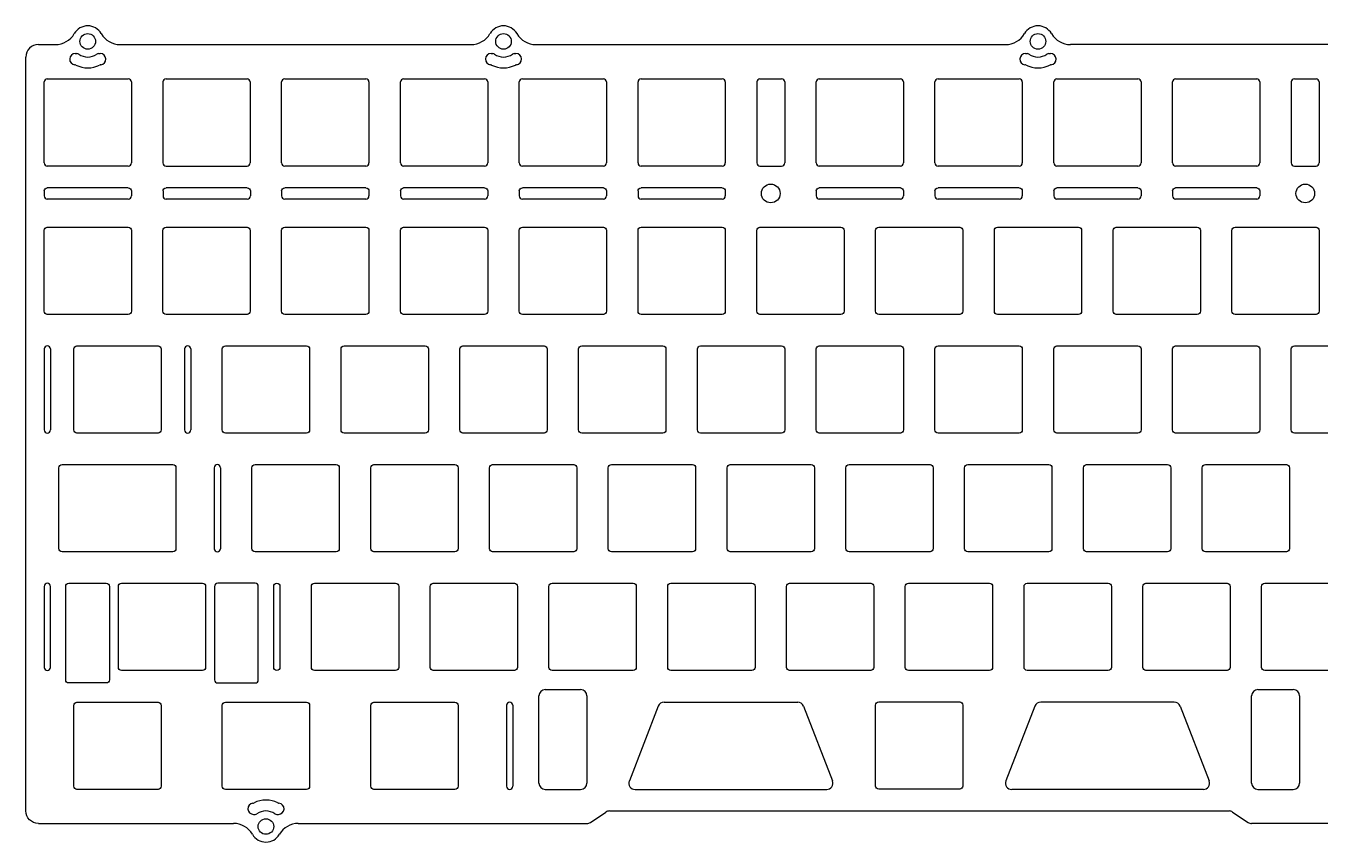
# Model space of a CAD drawing. Header units: millimetres. Extents: x 22 to 371, y 18 to 149.
# Drawn here: x 22.1 to 229.7, y 18 to 149 of the extents above; entities that cross this region are included whole.
import ezdxf

# ---------------------------------------------------------------- set-up
doc = ezdxf.new("R2010")
doc.units = ezdxf.units.MM
doc.header["$MEASUREMENT"] = 0
doc.layers.add('VISIBLE', color=7, linetype='Continuous')

msp = doc.modelspace()

# ---------------------------------------------------------------- linework, layer by layer
at = {"layer": 'VISIBLE'}
for p, q in [((24.15, 145.97, 0.75), (26.88, 145.97, 0.75)), ((37.27, 145.97, 0.75), (93.55, 145.97, 0.75)), ((103.94, 145.97, 0.75), (179.28, 145.97, 0.75)), ((265, 145.97, 0.75), (189.67, 145.97, 0.75)), ((22.15, 22.97, 0.75), (22.15, 143.97, 0.75)), ((30.07, 144.52, 0.75), (30.34, 144.52, 0.75)), ((33.8, 144.52, 0.75), (34.07, 144.52, 0.75)), ((96.75, 144.52, 0.75), (97.02, 144.52, 0.75)), ((100.48, 144.52, 0.75), (100.75, 144.52, 0.75)), ((182.47, 144.52, 0.75), (182.74, 144.52, 0.75)), ((186.2, 144.52, 0.75), (186.47, 144.52, 0.75)), ((25.07, 126.97, 0.75), (25.07, 139.97, 0.75)), ((25.57, 140.47, 0.75), (38.57, 140.47, 0.75)), ((39.07, 139.97, 0.75), (39.07, 126.97, 0.75)), ((44.12, 139.97, 0.75), (44.12, 126.97, 0.75)), ((44.62, 140.47, 0.75), (57.62, 140.47, 0.75)), ((58.12, 139.97, 0.75), (58.12, 126.97, 0.75)), ((63.17, 126.97, 0.75), (63.17, 139.97, 0.75)), ((63.67, 140.47, 0.75), (76.67, 140.47, 0.75)), ((77.17, 139.97, 0.75), (77.17, 126.97, 0.75)), ((82.22, 126.97, 0.75), (82.22, 139.97, 0.75)), ((82.72, 140.47, 0.75), (95.72, 140.47, 0.75)), ((96.22, 139.97, 0.75), (96.22, 126.97, 0.75)), ((101.27, 126.97, 0.75), (101.27, 139.97, 0.75)), ((101.77, 140.47, 0.75), (114.77, 140.47, 0.75)), ((115.27, 139.97, 0.75), (115.27, 126.97, 0.75)), ((120.32, 126.97, 0.75), (120.32, 139.97, 0.75)), ((120.82, 140.47, 0.75), (133.82, 140.47, 0.75)), ((134.32, 139.97, 0.75), (134.32, 126.97, 0.75)), ((139.37, 139.97, 0.75), (139.37, 126.97, 0.75)), ((139.87, 140.47, 0.75), (143.35, 140.47, 0.75)), ((143.85, 139.97, 0.75), (143.85, 126.97, 0.75)), ((148.9, 126.97, 0.75), (148.9, 139.97, 0.75)), ((149.4, 140.47, 0.75), (162.4, 140.47, 0.75)), ((162.9, 139.97, 0.75), (162.9, 126.97, 0.75)), ((167.95, 126.97, 0.75), (167.95, 139.97, 0.75)), ((168.45, 140.47, 0.75), (181.45, 140.47, 0.75)), ((181.95, 139.97, 0.75), (181.95, 126.97, 0.75)), ((187, 126.97, 0.75), (187, 139.97, 0.75)), ((187.5, 140.47, 0.75), (200.5, 140.47, 0.75)), ((201, 139.97, 0.75), (201, 126.97, 0.75)), ((206.05, 126.97, 0.75), (206.05, 139.97, 0.75)), ((206.55, 140.47, 0.75), (219.55, 140.47, 0.75)), ((220.05, 139.97, 0.75), (220.05, 126.97, 0.75)), ((225.1, 139.97, 0.75), (225.1, 126.97, 0.75)), ((225.6, 140.47, 0.75), (229.07, 140.47, 0.75)), ((229.57, 139.97, 0.75), (229.57, 126.97, 0.75)), ((38.57, 126.47, 0.75), (25.57, 126.47, 0.75)), ((44.68, 126.47, 0.75), (57.62, 126.47, 0.75)), ((76.67, 126.47, 0.75), (63.67, 126.47, 0.75)), ((95.72, 126.47, 0.75), (82.72, 126.47, 0.75)), ((114.77, 126.47, 0.75), (101.77, 126.47, 0.75)), ((133.82, 126.47, 0.75), (120.82, 126.47, 0.75)), ((139.87, 126.47, 0.75), (143.35, 126.47, 0.75)), ((162.4, 126.47, 0.75), (149.4, 126.47, 0.75)), ((181.45, 126.47, 0.75), (168.45, 126.47, 0.75)), ((200.5, 126.47, 0.75), (187.5, 126.47, 0.75)), ((219.55, 126.47, 0.75), (206.55, 126.47, 0.75)), ((225.6, 126.47, 0.75), (229.07, 126.47, 0.75)), ((25.07, 122.47, 0.75), (25.07, 121.67, 0.75)), ((38.57, 122.97, 0.75), (25.57, 122.97, 0.75)), ((39.07, 122.47, 0.75), (39.07, 121.67, 0.75)), ((44.15, 122.47, 0.75), (44.15, 121.67, 0.75)), ((57.65, 122.97, 0.75), (44.65, 122.97, 0.75)), ((58.15, 122.47, 0.75), (58.15, 121.67, 0.75)), ((63.17, 122.47, 0.75), (63.17, 121.67, 0.75)), ((76.67, 122.97, 0.75), (63.67, 122.97, 0.75)), ((77.17, 122.47, 0.75), (77.17, 121.67, 0.75)), ((82.22, 122.47, 0.75), (82.22, 121.67, 0.75)), ((95.72, 122.97, 0.75), (82.72, 122.97, 0.75)), ((96.22, 122.47, 0.75), (96.22, 121.67, 0.75)), ((101.27, 122.47, 0.75), (101.27, 121.67, 0.75)), ((114.77, 122.97, 0.75), (101.77, 122.97, 0.75)), ((115.27, 122.47, 0.75), (115.27, 121.67, 0.75)), ((120.32, 122.47, 0.75), (120.32, 121.67, 0.75)), ((133.82, 122.97, 0.75), (120.82, 122.97, 0.75)), ((134.32, 122.47, 0.75), (134.32, 121.67, 0.75)), ((148.9, 122.47, 0.75), (148.9, 121.67, 0.75)), ((162.4, 122.97, 0.75), (149.4, 122.97, 0.75)), ((162.9, 122.47, 0.75), (162.9, 121.67, 0.75)), ((167.95, 122.47, 0.75), (167.95, 121.67, 0.75)), ((181.45, 122.97, 0.75), (168.45, 122.97, 0.75)), ((181.95, 122.47, 0.75), (181.95, 121.67, 0.75)), ((187, 122.47, 0.75), (187, 121.67, 0.75)), ((200.5, 122.97, 0.75), (187.5, 122.97, 0.75)), ((201, 122.47, 0.75), (201, 121.67, 0.75)), ((206.05, 122.47, 0.75), (206.05, 121.67, 0.75)), ((219.55, 122.97, 0.75), (206.55, 122.97, 0.75)), ((220.05, 122.47, 0.75), (220.05, 121.67, 0.75)), ((38.57, 121.17, 0.75), (25.57, 121.17, 0.75)), ((57.65, 121.17, 0.75), (44.65, 121.17, 0.75)), ((76.67, 121.17, 0.75), (63.67, 121.17, 0.75)), ((95.72, 121.17, 0.75), (82.72, 121.17, 0.75)), ((114.77, 121.17, 0.75), (101.77, 121.17, 0.75)), ((133.82, 121.17, 0.75), (120.82, 121.17, 0.75)), ((162.4, 121.17, 0.75), (149.4, 121.17, 0.75)), ((181.45, 121.17, 0.75), (168.45, 121.17, 0.75)), ((200.5, 121.17, 0.75), (187.5, 121.17, 0.75)), ((219.55, 121.17, 0.75), (206.55, 121.17, 0.75)), ((25.57, 116.66, 0.75), (38.57, 116.66, 0.75)), ((44.62, 116.66, 0.75), (57.62, 116.66, 0.75)), ((63.67, 116.66, 0.75), (76.67, 116.66, 0.75)), ((82.72, 116.66, 0.75), (95.72, 116.66, 0.75)), ((101.77, 116.66, 0.75), (114.77, 116.66, 0.75)), ((120.82, 116.66, 0.75), (133.82, 116.66, 0.75)), ((139.87, 116.66, 0.75), (152.87, 116.66, 0.75)), ((158.92, 116.66, 0.75), (171.92, 116.66, 0.75)), ((177.97, 116.66, 0.75), (190.97, 116.66, 0.75)), ((197.02, 116.66, 0.75), (210.02, 116.66, 0.75)), ((216.07, 116.66, 0.75), (229.07, 116.66, 0.75)), ((25.07, 103.16, 0.75), (25.07, 116.16, 0.75)), ((39.07, 116.16, 0.75), (39.07, 103.16, 0.75)), ((44.12, 103.16, 0.75), (44.12, 116.16, 0.75)), ((58.12, 116.16, 0.75), (58.12, 103.16, 0.75)), ((63.17, 103.16, 0.75), (63.17, 116.16, 0.75)), ((77.17, 116.16, 0.75), (77.17, 103.16, 0.75)), ((82.22, 103.16, 0.75), (82.22, 116.16, 0.75)), ((96.22, 116.16, 0.75), (96.22, 103.16, 0.75)), ((101.27, 103.16, 0.75), (101.27, 116.16, 0.75)), ((115.27, 116.16, 0.75), (115.27, 103.16, 0.75)), ((120.32, 103.16, 0.75), (120.32, 116.16, 0.75)), ((134.32, 116.16, 0.75), (134.32, 103.16, 0.75)), ((139.37, 103.16, 0.75), (139.37, 116.16, 0.75)), ((153.37, 116.16, 0.75), (153.37, 103.16, 0.75)), ((158.42, 103.16, 0.75), (158.42, 116.16, 0.75)), ((172.42, 116.16, 0.75), (172.42, 103.16, 0.75)), ((177.47, 103.16, 0.75), (177.47, 116.16, 0.75)), ((191.47, 116.16, 0.75), (191.47, 103.16, 0.75)), ((196.52, 103.16, 0.75), (196.52, 116.16, 0.75)), ((210.52, 116.16, 0.75), (210.52, 103.16, 0.75)), ((215.57, 103.16, 0.75), (215.57, 116.16, 0.75)), ((229.57, 116.16, 0.75), (229.57, 103.16, 0.75)), ((38.57, 102.66, 0.75), (25.57, 102.66, 0.75)), ((57.62, 102.66, 0.75), (44.62, 102.66, 0.75)), ((76.67, 102.66, 0.75), (63.67, 102.66, 0.75)), ((95.72, 102.66, 0.75), (82.72, 102.66, 0.75)), ((114.77, 102.66, 0.75), (101.77, 102.66, 0.75)), ((133.82, 102.66, 0.75), (120.82, 102.66, 0.75)), ((152.87, 102.66, 0.75), (139.87, 102.66, 0.75)), ((171.92, 102.66, 0.75), (158.92, 102.66, 0.75)), ((190.97, 102.66, 0.75), (177.97, 102.66, 0.75)), ((210.02, 102.66, 0.75), (197.02, 102.66, 0.75)), ((229.07, 102.66, 0.75), (216.07, 102.66, 0.75)), ((30.34, 97.61, 0.75), (43.34, 97.61, 0.75)), ((54.15, 97.61, 0.75), (67.15, 97.61, 0.75)), ((73.2, 97.61, 0.75), (86.2, 97.61, 0.75)), ((92.25, 97.61, 0.75), (105.25, 97.61, 0.75)), ((111.3, 97.61, 0.75), (124.3, 97.61, 0.75)), ((130.35, 97.61, 0.75), (143.35, 97.61, 0.75)), ((149.4, 97.61, 0.75), (162.4, 97.61, 0.75)), ((168.45, 97.61, 0.75), (181.45, 97.61, 0.75)), ((187.5, 97.61, 0.75), (200.5, 97.61, 0.75)), ((206.55, 97.61, 0.75), (219.55, 97.61, 0.75)), ((225.6, 97.61, 0.75), (238.6, 97.61, 0.75)), ((25.07, 97.11, 0.75), (25.07, 84.11, 0.75)), ((26.07, 97.11, 0.75), (26.07, 84.11, 0.75)), ((29.84, 84.11, 0.75), (29.84, 97.11, 0.75)), ((43.84, 97.11, 0.75), (43.84, 84.11, 0.75)), ((47.6, 97.11, 0.75), (47.6, 84.11, 0.75)), ((48.6, 97.11, 0.75), (48.6, 84.11, 0.75)), ((53.65, 84.11, 0.75), (53.65, 97.11, 0.75)), ((67.65, 97.11, 0.75), (67.65, 84.11, 0.75)), ((72.7, 84.11, 0.75), (72.7, 97.11, 0.75)), ((86.7, 97.11, 0.75), (86.7, 84.11, 0.75)), ((91.75, 84.11, 0.75), (91.75, 97.11, 0.75)), ((105.75, 97.11, 0.75), (105.75, 84.11, 0.75)), ((110.8, 84.11, 0.75), (110.8, 97.11, 0.75)), ((124.8, 97.11, 0.75), (124.8, 84.11, 0.75)), ((129.85, 84.11, 0.75), (129.85, 97.11, 0.75)), ((143.85, 97.11, 0.75), (143.85, 84.11, 0.75)), ((148.9, 84.11, 0.75), (148.9, 97.11, 0.75)), ((162.9, 97.11, 0.75), (162.9, 84.11, 0.75)), ((167.95, 84.11, 0.75), (167.95, 97.11, 0.75)), ((181.95, 97.11, 0.75), (181.95, 84.11, 0.75)), ((187, 84.11, 0.75), (187, 97.11, 0.75)), ((201, 97.11, 0.75), (201, 84.11, 0.75)), ((206.05, 84.11, 0.75), (206.05, 97.11, 0.75)), ((220.05, 97.11, 0.75), (220.05, 84.11, 0.75)), ((225.1, 84.11, 0.75), (225.1, 97.11, 0.75)), ((43.34, 83.61, 0.75), (30.34, 83.61, 0.75)), ((67.15, 83.61, 0.75), (54.15, 83.61, 0.75)), ((86.2, 83.61, 0.75), (73.2, 83.61, 0.75)), ((105.25, 83.61, 0.75), (92.25, 83.61, 0.75)), ((124.3, 83.61, 0.75), (111.3, 83.61, 0.75)), ((143.35, 83.61, 0.75), (130.35, 83.61, 0.75)), ((162.4, 83.61, 0.75), (149.4, 83.61, 0.75)), ((181.45, 83.61, 0.75), (168.45, 83.61, 0.75)), ((200.5, 83.61, 0.75), (187.5, 83.61, 0.75)), ((219.55, 83.61, 0.75), (206.55, 83.61, 0.75)), ((238.6, 83.61, 0.75), (225.6, 83.61, 0.75)), ((27.45, 65.06, 0.75), (27.45, 78.06, 0.75)), ((27.95, 78.56, 0.75), (45.72, 78.56, 0.75)), ((46.22, 78.06, 0.75), (46.22, 65.06, 0.75)), ((52.36, 78.06, 0.75), (52.36, 65.06, 0.75)), ((53.36, 78.06, 0.75), (53.36, 65.06, 0.75)), ((58.41, 65.06, 0.75), (58.41, 78.06, 0.75)), ((58.91, 78.56, 0.75), (71.91, 78.56, 0.75)), ((72.41, 78.06, 0.75), (72.41, 65.06, 0.75)), ((77.46, 65.06, 0.75), (77.46, 78.06, 0.75)), ((77.96, 78.56, 0.75), (90.96, 78.56, 0.75)), ((91.46, 78.06, 0.75), (91.46, 65.06, 0.75)), ((96.51, 65.06, 0.75), (96.51, 78.06, 0.75)), ((97.01, 78.56, 0.75), (110.01, 78.56, 0.75)), ((110.51, 78.06, 0.75), (110.51, 65.06, 0.75)), ((115.56, 65.06, 0.75), (115.56, 78.06, 0.75)), ((116.06, 78.56, 0.75), (129.06, 78.56, 0.75)), ((129.56, 78.06, 0.75), (129.56, 65.06, 0.75)), ((134.61, 65.06, 0.75), (134.61, 78.06, 0.75)), ((135.11, 78.56, 0.75), (148.11, 78.56, 0.75)), ((148.61, 78.06, 0.75), (148.61, 65.06, 0.75)), ((153.66, 65.06, 0.75), (153.66, 78.06, 0.75)), ((154.16, 78.56, 0.75), (167.16, 78.56, 0.75)), ((167.66, 78.06, 0.75), (167.66, 65.06, 0.75)), ((172.71, 65.06, 0.75), (172.71, 78.06, 0.75)), ((173.21, 78.56, 0.75), (186.21, 78.56, 0.75)), ((186.71, 78.06, 0.75), (186.71, 65.06, 0.75)), ((191.76, 65.06, 0.75), (191.76, 78.06, 0.75)), ((192.26, 78.56, 0.75), (205.26, 78.56, 0.75)), ((205.76, 78.06, 0.75), (205.76, 65.06, 0.75)), ((210.81, 65.06, 0.75), (210.81, 78.06, 0.75)), ((211.31, 78.56, 0.75), (224.31, 78.56, 0.75)), ((224.81, 78.06, 0.75), (224.81, 65.06, 0.75)), ((45.72, 64.56, 0.75), (27.95, 64.56, 0.75)), ((71.91, 64.56, 0.75), (58.91, 64.56, 0.75)), ((90.96, 64.56, 0.75), (77.96, 64.56, 0.75)), ((110.01, 64.56, 0.75), (97.01, 64.56, 0.75)), ((129.06, 64.56, 0.75), (116.06, 64.56, 0.75)), ((148.11, 64.56, 0.75), (135.11, 64.56, 0.75)), ((167.16, 64.56, 0.75), (154.16, 64.56, 0.75)), ((186.21, 64.56, 0.75), (173.21, 64.56, 0.75)), ((205.26, 64.56, 0.75), (192.26, 64.56, 0.75)), ((224.31, 64.56, 0.75), (211.31, 64.56, 0.75)), ((67.94, 46.01, 0.75), (67.94, 59.01, 0.75)), ((68.44, 59.51, 0.75), (81.44, 59.51, 0.75)), ((81.94, 59.01, 0.75), (81.94, 46.01, 0.75)), ((86.99, 46.01, 0.75), (86.99, 59.01, 0.75)), ((87.49, 59.51, 0.75), (100.49, 59.51, 0.75)), ((100.99, 59.01, 0.75), (100.99, 46.01, 0.75)), ((106.04, 46.01, 0.75), (106.04, 59.01, 0.75)), ((106.54, 59.51, 0.75), (119.54, 59.51, 0.75)), ((120.04, 59.01, 0.75), (120.04, 46.01, 0.75)), ((125.09, 46.01, 0.75), (125.09, 59.01, 0.75)), ((125.59, 59.51, 0.75), (138.59, 59.51, 0.75)), ((139.09, 59.01, 0.75), (139.09, 46.01, 0.75)), ((144.14, 46.01, 0.75), (144.14, 59.01, 0.75)), ((144.64, 59.51, 0.75), (157.64, 59.51, 0.75)), ((158.14, 59.01, 0.75), (158.14, 46.01, 0.75)), ((163.19, 46.01, 0.75), (163.19, 59.01, 0.75)), ((163.69, 59.51, 0.75), (176.69, 59.51, 0.75)), ((177.19, 59.01, 0.75), (177.19, 46.01, 0.75)), ((182.24, 46.01, 0.75), (182.24, 59.01, 0.75)), ((182.74, 59.51, 0.75), (195.74, 59.51, 0.75)), ((196.24, 59.01, 0.75), (196.24, 46.01, 0.75)), ((201.29, 46.01, 0.75), (201.29, 59.01, 0.75)), ((201.79, 59.51, 0.75), (214.79, 59.51, 0.75)), ((215.29, 59.01, 0.75), (215.29, 46.01, 0.75)), ((220.34, 46.01, 0.75), (220.34, 59.01, 0.75)), ((220.84, 59.51, 0.75), (233.84, 59.51, 0.75)), ((81.44, 45.51, 0.75), (68.44, 45.51, 0.75)), ((100.49, 45.51, 0.75), (87.49, 45.51, 0.75)), ((119.54, 45.51, 0.75), (106.54, 45.51, 0.75)), ((138.59, 45.51, 0.75), (125.59, 45.51, 0.75)), ((157.64, 45.51, 0.75), (144.64, 45.51, 0.75)), ((176.69, 45.51, 0.75), (163.69, 45.51, 0.75)), ((195.74, 45.51, 0.75), (182.74, 45.51, 0.75)), ((214.79, 45.51, 0.75), (201.79, 45.51, 0.75)), ((233.84, 45.51, 0.75), (220.84, 45.51, 0.75)), ((105.42, 42.44, 0.75), (111.12, 42.44, 0.75)), ((219.72, 42.44, 0.75), (225.42, 42.44, 0.75)), ((29.84, 26.94, 0.75), (29.84, 39.94, 0.75)), ((30.34, 40.44, 0.75), (43.34, 40.44, 0.75)), ((43.84, 39.94, 0.75), (43.84, 26.94, 0.75)), ((53.65, 26.94, 0.75), (53.65, 39.94, 0.75)), ((54.15, 40.44, 0.75), (67.15, 40.44, 0.75)), ((67.65, 39.94, 0.75), (67.65, 26.94, 0.75)), ((77.46, 26.94, 0.75), (77.46, 39.94, 0.75)), ((77.96, 40.44, 0.75), (90.96, 40.44, 0.75)), ((91.46, 39.94, 0.75), (91.46, 26.94, 0.75)), ((99.25, 39.94, 0.75), (99.25, 26.94, 0.75)), ((100.25, 39.94, 0.75), (100.25, 26.94, 0.75)), ((104.42, 27.44, 0.75), (104.42, 41.44, 0.75)), ((112.12, 41.44, 0.75), (112.12, 27.44, 0.75)), ((123.58, 39.78, 0.75), (118.93, 27.78, 0.75)), ((124.51, 40.42, 0.75), (145.93, 40.42, 0.75)), ((146.87, 39.78, 0.75), (151.52, 27.78, 0.75)), ((158.42, 26.96, 0.75), (158.42, 39.96, 0.75)), ((158.92, 40.46, 0.75), (171.92, 40.46, 0.75)), ((172.42, 39.96, 0.75), (172.42, 26.96, 0.75)), ((183.98, 39.78, 0.75), (179.33, 27.78, 0.75)), ((206.33, 40.42, 0.75), (184.91, 40.42, 0.75)), ((207.27, 39.78, 0.75), (211.92, 27.78, 0.75)), ((218.72, 27.44, 0.75), (218.72, 41.44, 0.75)), ((226.42, 41.44, 0.75), (226.42, 27.44, 0.75)), ((43.34, 26.44, 0.75), (30.34, 26.44, 0.75)), ((67.15, 26.44, 0.75), (54.15, 26.44, 0.75)), ((90.96, 26.44, 0.75), (77.96, 26.44, 0.75)), ((105.42, 26.44, 0.75), (111.12, 26.44, 0.75)), ((119.86, 26.42, 0.75), (150.59, 26.42, 0.75)), ((171.92, 26.46, 0.75), (158.92, 26.46, 0.75)), ((210.99, 26.42, 0.75), (180.26, 26.42, 0.75)), ((219.72, 26.44, 0.75), (225.42, 26.44, 0.75)), ((115.73, 22.97, 0.75), (215.12, 22.97, 0.75)), ((24.15, 20.97, 0.75), (55.45, 20.97, 0.75)), ((58.65, 22.42, 0.75), (58.92, 22.42, 0.75)), ((62.38, 22.42, 0.75), (62.65, 22.42, 0.75)), ((65.84, 20.97, 0.75), (112.12, 20.97, 0.75)), ((112.68, 21.14, 0.75), (115.17, 22.8, 0.75)), ((215.68, 22.8, 0.75), (218.17, 21.14, 0.75)), ((265, 20.97, 0.75), (218.73, 20.97, 0.75))]:
    msp.add_line(p, q, dxfattribs=at)
at = {"layer": 'VISIBLE', "elevation": 0.75}
for points in [[(24.15, 145.97, 0.414214), (22.15, 143.97)], [(28.54, 59.01, -0.414214), (29.04, 59.51), (35.04, 59.51, -0.414214), (35.54, 59.01)], [(35.54, 59.01), (35.54, 44.01, -0.414214), (35.04, 43.51), (29.04, 43.51, -0.414214), (28.54, 44.01), (28.54, 59.01)], [(59.42, 59.01, 0.414214), (58.92, 59.51), (52.92, 59.51, 0.414214), (52.42, 59.01)], [(52.42, 59.01), (52.42, 44.01, 0.414214), (52.92, 43.51), (58.92, 43.51, 0.414214), (59.42, 44.01), (59.42, 59.01)], [(24.15, 20.97, -0.414214), (22.15, 22.97)]]:
    msp.add_lwpolyline(points, format="xyb", dxfattribs=at)
for points in [[(26.07, 59.01, 1), (25.07, 59.01), (25.07, 46.01, 1), (26.07, 46.01)], [(50.98, 46.01, -0.414214), (50.48, 45.51), (37.48, 45.51, -0.414214), (36.98, 46.01), (36.98, 59.01, -0.414214), (37.48, 59.51), (50.48, 59.51, -0.414214), (50.98, 59.01)], [(61.89, 59.01, -1), (62.89, 59.01), (62.89, 46.01, -1), (61.89, 46.01)]]:
    msp.add_lwpolyline(points, format="xyb", close=True, dxfattribs=at)
at = {"layer": 'VISIBLE'}
for centre, radius in [((32.07, 146.47, 0.75), 1.25), ((98.75, 146.47, 0.75), 1.25), ((184.47, 146.47, 0.75), 1.25), ((141.61, 122.07, 0.75), 1.5), ((227.34, 122.07, 0.75), 1.5), ((60.65, 20.47, 0.75), 1.25)]:
    msp.add_circle(centre, radius, dxfattribs=at)
for centre, radius, start, end in [((26.88, 149.47, 0.75), 3.5, 270, 330), ((32.07, 146.47, 0.75), 2.5, 30, 150), ((37.27, 149.47, 0.75), 3.5, 210, 270), ((93.55, 149.47, 0.75), 3.5, 270, 330), ((98.75, 146.47, 0.75), 2.5, 30, 150), ((103.94, 149.47, 0.75), 3.5, 210, 270), ((179.28, 149.47, 0.75), 3.5, 270, 330), ((184.47, 146.47, 0.75), 2.5, 30, 150), ((189.67, 149.47, 0.75), 3.5, 210, 270), ((30.07, 143.62, 0.75), 0.9, 90, 264.5), ((30.34, 144.02, 0.75), 0.5, 54.7525, 90), ((32.07, 146.47, 0.75), 2.5, 234.7525, 305.2475), ((33.8, 144.02, 0.75), 0.5, 90, 125.2475), ((34.07, 143.62, 0.75), 0.9, 275.5, 90), ((96.75, 143.62, 0.75), 0.9, 90, 264.5), ((97.02, 144.02, 0.75), 0.5, 54.7525, 90), ((98.75, 146.47, 0.75), 2.5, 234.7525, 305.2475), ((100.48, 144.02, 0.75), 0.5, 90, 125.2475), ((100.75, 143.62, 0.75), 0.9, 275.5, 90), ((182.47, 143.62, 0.75), 0.9, 90, 264.5), ((182.74, 144.02, 0.75), 0.5, 54.7525, 90), ((184.47, 146.47, 0.75), 2.5, 234.7525, 305.2475), ((186.2, 144.02, 0.75), 0.5, 90, 125.2475), ((186.47, 143.62, 0.75), 0.9, 275.5, 90), ((29.94, 142.22, 0.75), 0.5, 63.3011, 84.5), ((32.07, 146.47, 0.75), 4.25, 243.3011, 296.6989), ((34.21, 142.22, 0.75), 0.5, 95.5, 116.6989), ((96.61, 142.22, 0.75), 0.5, 63.3011, 84.5), ((98.75, 146.47, 0.75), 4.25, 243.3011, 296.6989), ((100.88, 142.22, 0.75), 0.5, 95.5, 116.6989), ((182.34, 142.22, 0.75), 0.5, 63.3011, 84.5), ((184.47, 146.47, 0.75), 4.25, 243.3011, 296.6989), ((186.61, 142.22, 0.75), 0.5, 95.5, 116.6989), ((25.57, 139.97, 0.75), 0.5, 90, 180), ((38.57, 139.97, 0.75), 0.5, 0, 90), ((44.62, 139.97, 0.75), 0.5, 90, 180), ((57.62, 139.97, 0.75), 0.5, 0, 90), ((63.67, 139.97, 0.75), 0.5, 90, 180), ((76.67, 139.97, 0.75), 0.5, 0, 90), ((82.72, 139.97, 0.75), 0.5, 90, 180), ((95.72, 139.97, 0.75), 0.5, 0, 90), ((101.77, 139.97, 0.75), 0.5, 90, 180), ((114.77, 139.97, 0.75), 0.5, 0, 90), ((120.82, 139.97, 0.75), 0.5, 90, 180), ((133.82, 139.97, 0.75), 0.5, 0, 90), ((139.87, 139.97, 0.75), 0.5, 90, 180), ((143.35, 139.97, 0.75), 0.5, 0, 90), ((149.4, 139.97, 0.75), 0.5, 90, 180), ((162.4, 139.97, 0.75), 0.5, 0, 90), ((168.45, 139.97, 0.75), 0.5, 90, 180), ((181.45, 139.97, 0.75), 0.5, 0, 90), ((187.5, 139.97, 0.75), 0.5, 90, 180), ((200.5, 139.97, 0.75), 0.5, 0, 90), ((206.55, 139.97, 0.75), 0.5, 90, 180), ((219.55, 139.97, 0.75), 0.5, 0, 90), ((225.6, 139.97, 0.75), 0.5, 90, 180), ((229.07, 139.97, 0.75), 0.5, 0, 90), ((25.57, 126.97, 0.75), 0.5, 180, 270), ((38.57, 126.97, 0.75), 0.5, 270, 0), ((44.62, 126.97, 0.75), 0.5, 180, 270), ((57.62, 126.97, 0.75), 0.5, 270, 0), ((63.67, 126.97, 0.75), 0.5, 180, 270), ((76.67, 126.97, 0.75), 0.5, 270, 0), ((82.72, 126.97, 0.75), 0.5, 180, 270), ((95.72, 126.97, 0.75), 0.5, 270, 0), ((101.77, 126.97, 0.75), 0.5, 180, 270), ((114.77, 126.97, 0.75), 0.5, 270, 0), ((120.82, 126.97, 0.75), 0.5, 180, 270), ((133.82, 126.97, 0.75), 0.5, 270, 0), ((139.87, 126.97, 0.75), 0.5, 180, 270), ((143.35, 126.97, 0.75), 0.5, 270, 0), ((149.4, 126.97, 0.75), 0.5, 180, 270), ((162.4, 126.97, 0.75), 0.5, 270, 0), ((168.45, 126.97, 0.75), 0.5, 180, 270), ((181.45, 126.97, 0.75), 0.5, 270, 0), ((187.5, 126.97, 0.75), 0.5, 180, 270), ((200.5, 126.97, 0.75), 0.5, 270, 0), ((206.55, 126.97, 0.75), 0.5, 180, 270), ((219.55, 126.97, 0.75), 0.5, 270, 0), ((225.6, 126.97, 0.75), 0.5, 180, 270), ((229.07, 126.97, 0.75), 0.5, 270, 0), ((25.57, 121.67, 0.75), 0.5, 180, 270), ((38.57, 121.67, 0.75), 0.5, 270, 0), ((44.65, 121.67, 0.75), 0.5, 180, 270), ((57.65, 121.67, 0.75), 0.5, 270, 0), ((63.67, 121.67, 0.75), 0.5, 180, 270), ((76.67, 121.67, 0.75), 0.5, 270, 0), ((82.72, 121.67, 0.75), 0.5, 180, 270), ((95.72, 121.67, 0.75), 0.5, 270, 0), ((101.77, 121.67, 0.75), 0.5, 180, 270), ((114.77, 121.67, 0.75), 0.5, 270, 0), ((120.82, 121.67, 0.75), 0.5, 180, 270), ((133.82, 121.67, 0.75), 0.5, 270, 0), ((149.4, 121.67, 0.75), 0.5, 180, 270), ((162.4, 121.67, 0.75), 0.5, 270, 0), ((168.45, 121.67, 0.75), 0.5, 180, 270), ((181.45, 121.67, 0.75), 0.5, 270, 0), ((187.5, 121.67, 0.75), 0.5, 180, 270), ((200.5, 121.67, 0.75), 0.5, 270, 0), ((206.55, 121.67, 0.75), 0.5, 180, 270), ((219.55, 121.67, 0.75), 0.5, 270, 0), ((25.57, 97.11, 0.75), 0.5, 0, 180), ((48.1, 97.11, 0.75), 0.5, 0, 180), ((25.57, 84.11, 0.75), 0.5, 180, 0), ((48.1, 84.11, 0.75), 0.5, 180, 0), ((52.86, 78.06, 0.75), 0.5, 0, 180), ((52.86, 65.06, 0.75), 0.5, 180, 0), ((105.42, 41.44, 0.75), 1, 90, 180), ((111.12, 41.44, 0.75), 1, 0, 90), ((219.72, 41.44, 0.75), 1, 90, 180), ((225.42, 41.44, 0.75), 1, 0, 90), ((99.75, 39.94, 0.75), 0.5, 0, 180), ((124.51, 39.42, 0.75), 1, 90, 158.8059), ((145.93, 39.42, 0.75), 1, 21.1941, 90), ((184.91, 39.42, 0.75), 1, 90, 158.8059), ((206.33, 39.42, 0.75), 1, 21.1941, 90), ((105.42, 27.44, 0.75), 1, 180, 270), ((111.12, 27.44, 0.75), 1, 270, 0), ((119.86, 27.42, 0.75), 1, 158.8059, 270), ((150.59, 27.42, 0.75), 1, 270, 21.1941), ((180.26, 27.42, 0.75), 1, 158.8059, 270), ((210.99, 27.42, 0.75), 1, 270, 21.1941), ((219.72, 27.44, 0.75), 1, 180, 270), ((225.42, 27.44, 0.75), 1, 270, 0), ((99.75, 26.94, 0.75), 0.5, 180, 0), ((58.65, 23.32, 0.75), 0.9, 95.5, 270), ((58.51, 24.71, 0.75), 0.5, 275.5, 296.6989), ((60.65, 20.47, 0.75), 4.25, 63.3011, 116.6989), ((60.65, 20.47, 0.75), 2.5, 54.7525, 125.2475), ((62.78, 24.71, 0.75), 0.5, 243.3011, 264.5), ((62.65, 23.32, 0.75), 0.9, 270, 84.5), ((115.73, 21.97, 0.75), 1, 90, 123.6943), ((215.12, 21.97, 0.75), 1, 56.3057, 90), ((55.45, 17.47, 0.75), 3.5, 30, 90), ((58.92, 22.92, 0.75), 0.5, 270, 305.2475), ((62.38, 22.92, 0.75), 0.5, 234.7525, 270), ((65.84, 17.47, 0.75), 3.5, 90, 150), ((112.12, 21.97, 0.75), 1, 270, 303.6943), ((218.73, 21.97, 0.75), 1, 236.3057, 270), ((60.65, 20.47, 0.75), 2.5, 210, 330)]:
    msp.add_arc(centre, radius, start, end, dxfattribs=at)
at = {"layer": 'VISIBLE', "extrusion": (0, 0, -1)}
for centre, start, end in [((-25.57, 122.47, -0.75), 0, 90), ((-38.57, 122.47, -0.75), 90, 180), ((-44.65, 122.47, -0.75), 0, 90), ((-57.65, 122.47, -0.75), 90, 180), ((-63.67, 122.47, -0.75), 0, 90), ((-76.67, 122.47, -0.75), 90, 180), ((-82.72, 122.47, -0.75), 0, 90), ((-95.72, 122.47, -0.75), 90, 180), ((-101.77, 122.47, -0.75), 0, 90), ((-114.77, 122.47, -0.75), 90, 180), ((-120.82, 122.47, -0.75), 0, 90), ((-133.82, 122.47, -0.75), 90, 180), ((-149.4, 122.47, -0.75), 0, 90), ((-162.4, 122.47, -0.75), 90, 180), ((-168.45, 122.47, -0.75), 0, 90), ((-181.45, 122.47, -0.75), 90, 180), ((-187.5, 122.47, -0.75), 0, 90), ((-200.5, 122.47, -0.75), 90, 180), ((-206.55, 122.47, -0.75), 0, 90), ((-219.55, 122.47, -0.75), 90, 180), ((-25.57, 116.16, -0.75), 0, 90), ((-38.57, 116.16, -0.75), 90, 180), ((-44.62, 116.16, -0.75), 0, 90), ((-57.62, 116.16, -0.75), 90, 180), ((-63.67, 116.16, -0.75), 0, 90), ((-76.67, 116.16, -0.75), 90, 180), ((-82.72, 116.16, -0.75), 0, 90), ((-95.72, 116.16, -0.75), 90, 180), ((-101.77, 116.16, -0.75), 0, 90), ((-114.77, 116.16, -0.75), 90, 180), ((-120.82, 116.16, -0.75), 0, 90), ((-133.82, 116.16, -0.75), 90, 180), ((-139.87, 116.16, -0.75), 0, 90), ((-152.87, 116.16, -0.75), 90, 180), ((-158.92, 116.16, -0.75), 0, 90), ((-171.92, 116.16, -0.75), 90, 180), ((-177.97, 116.16, -0.75), 0, 90), ((-190.97, 116.16, -0.75), 90, 180), ((-197.02, 116.16, -0.75), 0, 90), ((-210.02, 116.16, -0.75), 90, 180), ((-216.07, 116.16, -0.75), 0, 90), ((-229.07, 116.16, -0.75), 90, 180), ((-25.57, 103.16, -0.75), 270, 0), ((-38.57, 103.16, -0.75), 180, 270), ((-44.62, 103.16, -0.75), 270, 0), ((-57.62, 103.16, -0.75), 180, 270), ((-63.67, 103.16, -0.75), 270, 0), ((-76.67, 103.16, -0.75), 180, 270), ((-82.72, 103.16, -0.75), 270, 0), ((-95.72, 103.16, -0.75), 180, 270), ((-101.77, 103.16, -0.75), 270, 0), ((-114.77, 103.16, -0.75), 180, 270), ((-120.82, 103.16, -0.75), 270, 0), ((-133.82, 103.16, -0.75), 180, 270), ((-139.87, 103.16, -0.75), 270, 0), ((-152.87, 103.16, -0.75), 180, 270), ((-158.92, 103.16, -0.75), 270, 0), ((-171.92, 103.16, -0.75), 180, 270), ((-177.97, 103.16, -0.75), 270, 0), ((-190.97, 103.16, -0.75), 180, 270), ((-197.02, 103.16, -0.75), 270, 0), ((-210.02, 103.16, -0.75), 180, 270), ((-216.07, 103.16, -0.75), 270, 0), ((-229.07, 103.16, -0.75), 180, 270), ((-30.34, 97.11, -0.75), 0, 90), ((-43.34, 97.11, -0.75), 90, 180), ((-54.15, 97.11, -0.75), 0, 90), ((-67.15, 97.11, -0.75), 90, 180), ((-73.2, 97.11, -0.75), 0, 90), ((-86.2, 97.11, -0.75), 90, 180), ((-92.25, 97.11, -0.75), 0, 90), ((-105.25, 97.11, -0.75), 90, 180), ((-111.3, 97.11, -0.75), 0, 90), ((-124.3, 97.11, -0.75), 90, 180), ((-130.35, 97.11, -0.75), 0, 90), ((-143.35, 97.11, -0.75), 90, 180), ((-149.4, 97.11, -0.75), 0, 90), ((-162.4, 97.11, -0.75), 90, 180), ((-168.45, 97.11, -0.75), 0, 90), ((-181.45, 97.11, -0.75), 90, 180), ((-187.5, 97.11, -0.75), 0, 90), ((-200.5, 97.11, -0.75), 90, 180), ((-206.55, 97.11, -0.75), 0, 90), ((-219.55, 97.11, -0.75), 90, 180), ((-225.6, 97.11, -0.75), 0, 90), ((-30.34, 84.11, -0.75), 270, 0), ((-43.34, 84.11, -0.75), 180, 270), ((-54.15, 84.11, -0.75), 270, 0), ((-67.15, 84.11, -0.75), 180, 270), ((-73.2, 84.11, -0.75), 270, 0), ((-86.2, 84.11, -0.75), 180, 270), ((-92.25, 84.11, -0.75), 270, 0), ((-105.25, 84.11, -0.75), 180, 270), ((-111.3, 84.11, -0.75), 270, 0), ((-124.3, 84.11, -0.75), 180, 270), ((-130.35, 84.11, -0.75), 270, 0), ((-143.35, 84.11, -0.75), 180, 270), ((-149.4, 84.11, -0.75), 270, 0), ((-162.4, 84.11, -0.75), 180, 270), ((-168.45, 84.11, -0.75), 270, 0), ((-181.45, 84.11, -0.75), 180, 270), ((-187.5, 84.11, -0.75), 270, 0), ((-200.5, 84.11, -0.75), 180, 270), ((-206.55, 84.11, -0.75), 270, 0), ((-219.55, 84.11, -0.75), 180, 270), ((-225.6, 84.11, -0.75), 270, 0), ((-27.95, 78.06, -0.75), 0, 90), ((-45.72, 78.06, -0.75), 90, 180), ((-58.91, 78.06, -0.75), 0, 90), ((-71.91, 78.06, -0.75), 90, 180), ((-77.96, 78.06, -0.75), 0, 90), ((-90.96, 78.06, -0.75), 90, 180), ((-97.01, 78.06, -0.75), 0, 90), ((-110.01, 78.06, -0.75), 90, 180), ((-116.06, 78.06, -0.75), 0, 90), ((-129.06, 78.06, -0.75), 90, 180), ((-135.11, 78.06, -0.75), 0, 90), ((-148.11, 78.06, -0.75), 90, 180), ((-154.16, 78.06, -0.75), 0, 90), ((-167.16, 78.06, -0.75), 90, 180), ((-173.21, 78.06, -0.75), 0, 90), ((-186.21, 78.06, -0.75), 90, 180), ((-192.26, 78.06, -0.75), 0, 90), ((-205.26, 78.06, -0.75), 90, 180), ((-211.31, 78.06, -0.75), 0, 90), ((-224.31, 78.06, -0.75), 90, 180), ((-27.95, 65.06, -0.75), 270, 0), ((-45.72, 65.06, -0.75), 180, 270), ((-58.91, 65.06, -0.75), 270, 0), ((-71.91, 65.06, -0.75), 180, 270), ((-77.96, 65.06, -0.75), 270, 0), ((-90.96, 65.06, -0.75), 180, 270), ((-97.01, 65.06, -0.75), 270, 0), ((-110.01, 65.06, -0.75), 180, 270), ((-116.06, 65.06, -0.75), 270, 0), ((-129.06, 65.06, -0.75), 180, 270), ((-135.11, 65.06, -0.75), 270, 0), ((-148.11, 65.06, -0.75), 180, 270), ((-154.16, 65.06, -0.75), 270, 0), ((-167.16, 65.06, -0.75), 180, 270), ((-173.21, 65.06, -0.75), 270, 0), ((-186.21, 65.06, -0.75), 180, 270), ((-192.26, 65.06, -0.75), 270, 0), ((-205.26, 65.06, -0.75), 180, 270), ((-211.31, 65.06, -0.75), 270, 0), ((-224.31, 65.06, -0.75), 180, 270), ((-68.44, 59.01, -0.75), 0, 90), ((-81.44, 59.01, -0.75), 90, 180), ((-87.49, 59.01, -0.75), 0, 90), ((-100.49, 59.01, -0.75), 90, 180), ((-106.54, 59.01, -0.75), 0, 90), ((-119.54, 59.01, -0.75), 90, 180), ((-125.59, 59.01, -0.75), 0, 90), ((-138.59, 59.01, -0.75), 90, 180), ((-144.64, 59.01, -0.75), 0, 90), ((-157.64, 59.01, -0.75), 90, 180), ((-163.69, 59.01, -0.75), 0, 90), ((-176.69, 59.01, -0.75), 90, 180), ((-182.74, 59.01, -0.75), 0, 90), ((-195.74, 59.01, -0.75), 90, 180), ((-201.79, 59.01, -0.75), 0, 90), ((-214.79, 59.01, -0.75), 90, 180), ((-220.84, 59.01, -0.75), 0, 90), ((-68.44, 46.01, -0.75), 270, 0), ((-81.44, 46.01, -0.75), 180, 270), ((-87.49, 46.01, -0.75), 270, 0), ((-100.49, 46.01, -0.75), 180, 270), ((-106.54, 46.01, -0.75), 270, 0), ((-119.54, 46.01, -0.75), 180, 270), ((-125.59, 46.01, -0.75), 270, 0), ((-138.59, 46.01, -0.75), 180, 270), ((-144.64, 46.01, -0.75), 270, 0), ((-157.64, 46.01, -0.75), 180, 270), ((-163.69, 46.01, -0.75), 270, 0), ((-176.69, 46.01, -0.75), 180, 270), ((-182.74, 46.01, -0.75), 270, 0), ((-195.74, 46.01, -0.75), 180, 270), ((-201.79, 46.01, -0.75), 270, 0), ((-214.79, 46.01, -0.75), 180, 270), ((-220.84, 46.01, -0.75), 270, 0), ((-30.34, 39.94, -0.75), 0, 90), ((-43.34, 39.94, -0.75), 90, 180), ((-54.15, 39.94, -0.75), 0, 90), ((-67.15, 39.94, -0.75), 90, 180), ((-77.96, 39.94, -0.75), 0, 90), ((-90.96, 39.94, -0.75), 90, 180), ((-158.92, 39.96, -0.75), 0, 90), ((-171.92, 39.96, -0.75), 90, 180), ((-30.34, 26.94, -0.75), 270, 0), ((-43.34, 26.94, -0.75), 180, 270), ((-54.15, 26.94, -0.75), 270, 0), ((-67.15, 26.94, -0.75), 180, 270), ((-77.96, 26.94, -0.75), 270, 0), ((-90.96, 26.94, -0.75), 180, 270), ((-158.92, 26.96, -0.75), 270, 0), ((-171.92, 26.96, -0.75), 180, 270)]:
    msp.add_arc(centre, 0.5, start, end, dxfattribs=at)

doc.saveas('drawing.dxf')
